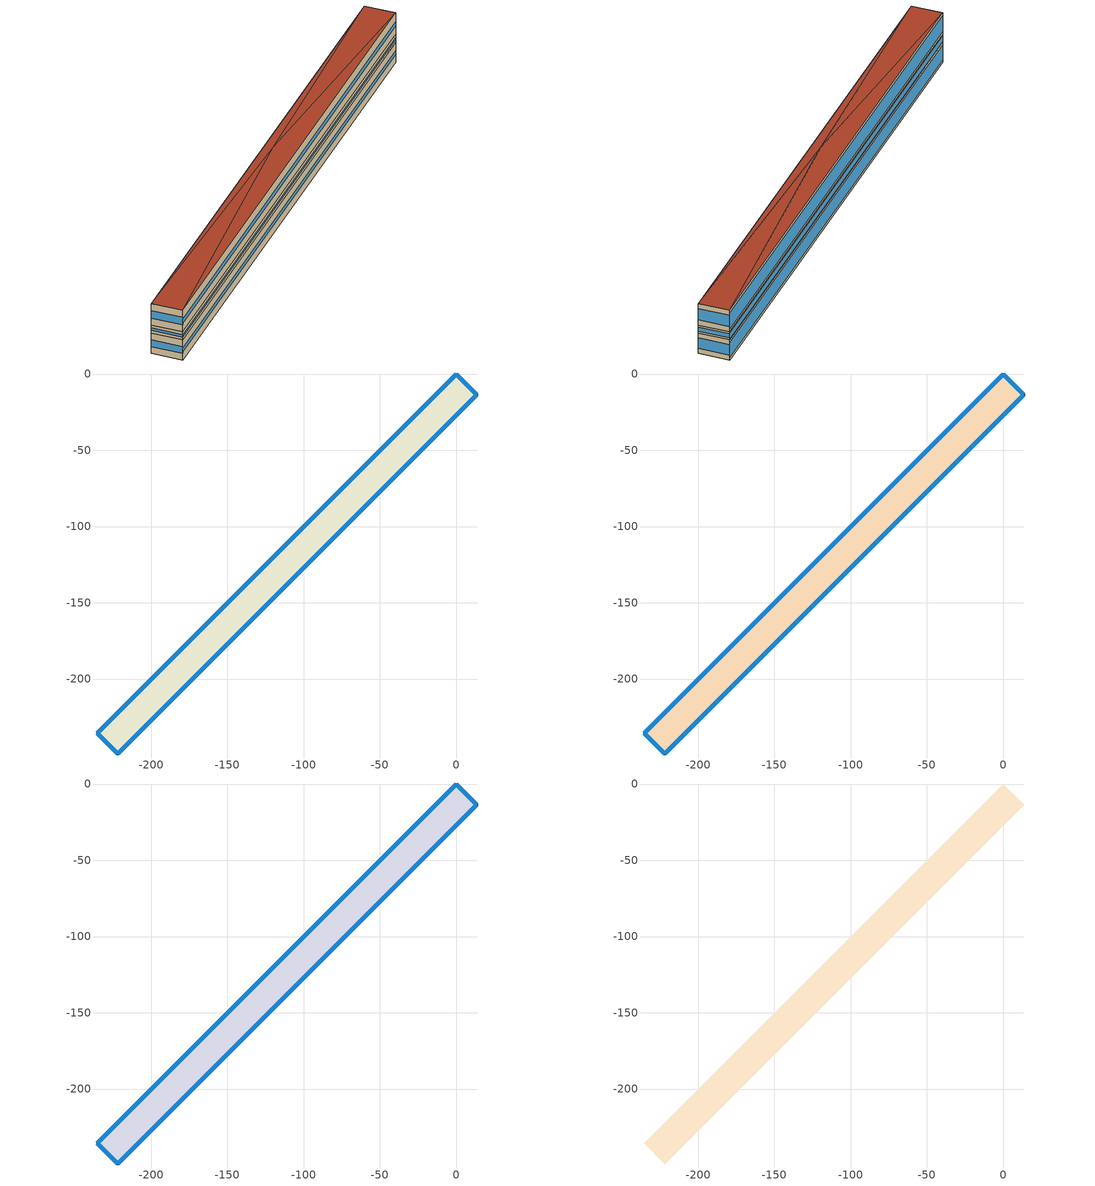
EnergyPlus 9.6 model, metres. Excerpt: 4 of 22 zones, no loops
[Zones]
Thermal Zone 19
 floor to Thermal Zone 18 (Interior Floor): 0,0 13.64,-13.64 -221.85,-249.13 -235.49,-235.49 z163.79
 wall outside (Ext Wall): -221.85,-249.13 13.64,-13.64 0,0 -235.49,-235.49 -221.85,-249.13 z163.79:177.53
 window (Ext Window): -221.84,-249.12 13.63,-13.65 z169.35:171.97; -0.01,-0.01 -235.48,-235.48 z165.71:175.61; 13.63,-13.63 0.01,-0.01 z167.09:174.23; -235.48,-235.49 -221.85,-249.12 z168.32:173
Thermal Zone 20
 floor to Thermal Zone 19 (Interior Floor): 0,0 13.64,-13.64 -221.85,-249.13 -235.49,-235.49 z177.53
 wall outside (Ext Wall): -221.85,-249.13 13.64,-13.64 0,0 -235.49,-235.49 -221.85,-249.13 z177.53:182.98
 window (Ext Window): -221.84,-249.12 13.63,-13.65 z179.74:180.77; -0.01,-0.01 -235.48,-235.48 z178.29:182.22; 13.63,-13.63 0.01,-0.01 z178.84:181.67; -235.48,-235.49 -221.85,-249.12 z179.33:181.18
Thermal Zone 21
 floor to Thermal Zone 20 (Interior Floor): 0,0 13.64,-13.64 -221.85,-249.13 -235.49,-235.49 z182.98
 wall outside (Ext Wall): -221.85,-249.13 13.64,-13.64 0,0 -235.49,-235.49 -221.85,-249.13 z182.98:197.78
 window (Ext Window): -221.84,-249.12 13.63,-13.65 z188.97:191.79; -0.01,-0.01 -235.48,-235.48 z185.05:195.71; 13.63,-13.63 0.01,-0.01 z186.53:194.23; -235.48,-235.49 -221.85,-249.12 z187.86:192.9
Thermal Zone A
 floor to Thermal Zone 21 (Interior Floor): 0,0 13.64,-13.64 -221.85,-249.13 -235.49,-235.49 z197.78
 roof outside (Ext Roof): -221.85,-249.13,197.78 13.64,-13.64,197.78 -110.92,-124.56,205.32; 0,0,197.78 -235.49,-235.49,197.78 -110.92,-124.56,205.32; 13.64,-13.64,197.78 0,0,197.78 -110.92,-124.56,205.32; -235.49,-235.49,197.78 -221.85,-249.13,197.78 -110.92,-124.56,205.32
[Building]
Building 1: North Axis {deg}=-0
[Site:Location]
Washington Dc Dulles IntL Ar: Latitude {deg}=38.98; Longitude {deg}=-77.47; Time Zone {hr}=-5; Elevation {m}=82
[SizingPeriod:DesignDay] Month=7; Day of Month=21; Day Type=SummerDesignDay; Daily Dry-Bulb Temperature Range {deltaC}=14.4; Dry-Bulb Temperature Range Modifier Type=DefaultMultipliers; Barometric Pressure {Pa}=86790; Wind Speed {m/s}=5; Wind Direction {deg}=340; Rain Indicator=No; Snow Indicator=No; Daylight Saving Time Indicator=No; Solar Model Indicator=ASHRAETau; ASHRAE Clear Sky Optical Depth for Beam Irradiance (taub)=0.339; ASHRAE Clear Sky Optical Depth for Diffuse Irradiance (taud)=2.366; Begin Environment Reset Mode=FullResetAtBeginEnvironment
Name | Maximum Dry-Bulb Temperature {C} | Humidity Condition Type | Wetbulb or DewPoint at Maximum Dry-Bulb {C} | Enthalpy at Maximum Dry-Bulb {J/kg}
SALT-LAKE-CITY-IAP Ann Clg .4% Condns DB=>MWB | 36.5 | Wetbulb | 17.1
SALT-LAKE-CITY-IAP Ann Clg .4% Condns DP=>MDB | 22.5 | Dewpoint | 15.6
SALT-LAKE-CITY-IAP Ann Clg .4% Condns Enth=>MDB | 30.8 | Enthalpy |  | 59300
SALT-LAKE-CITY-IAP Ann Clg .4% Condns WB=>MDB | 31.2 | Wetbulb | 19
[Material] Thermal Absorptance=0.9
Name | Roughness | Thickness m | Conductivity W/m-K | Density kg/m3 | Specific Heat J/kg-K | Solar Absorptance | Visible Absorptance
wall concrete | MediumRough | 0.398 | 0.5 | 2243 | 837 | 0.65 | 0.65
roof concrete | MediumRough | 0.401 | 0.5 | 2243 | 837 | 0.65 | 0.65
Wall Insulation [37] | MediumRough | 0.0681 | 0.0432 | 91 | 837 | 0.5 | 0.5
Roof Insulation [25] | MediumRough | 0.263 | 0.049 | 265 | 836.8 | 0.7 | 0.7
F16 Acoustic tile | MediumSmooth | 0.0191 | 0.06 | 368 | 590 | 0.3 | 0.3
M11 100mm lightweight concrete | MediumRough | 0.1016 | 0.53 | 1280 | 840 | 0.5 | 0.5
[Material:AirGap]
F05 Ceiling air space resistance: Thermal Resistance m2-K/W=0.18
[WindowMaterial:SimpleGlazingSystem]
Window Material Simple Glazing System: U-Factor W/m2-K=1.51; Solar Heat Gain Coefficient=0.25
[Construction]
Ext Roof: roof concrete, Roof Insulation [25]
Ext Wall: wall concrete, Wall Insulation [37]
Ext Window: Window Material Simple Glazing System
Interior Floor: F16 Acoustic tile, F05 Ceiling air space resistance, M11 100mm lightweight concrete
[Zone]
Thermal Zone 19: 135, 0, 0, 163.79, , 1, , , , , , Yes
Thermal Zone 20: 135, 0, 0, 177.53, , 1, , , , , , Yes
Thermal Zone 21: 135, 0, 0, 182.98, , 1, , , , , , Yes
Thermal Zone A: 135, 0, 0, 197.78, , 1, , , , , , No
